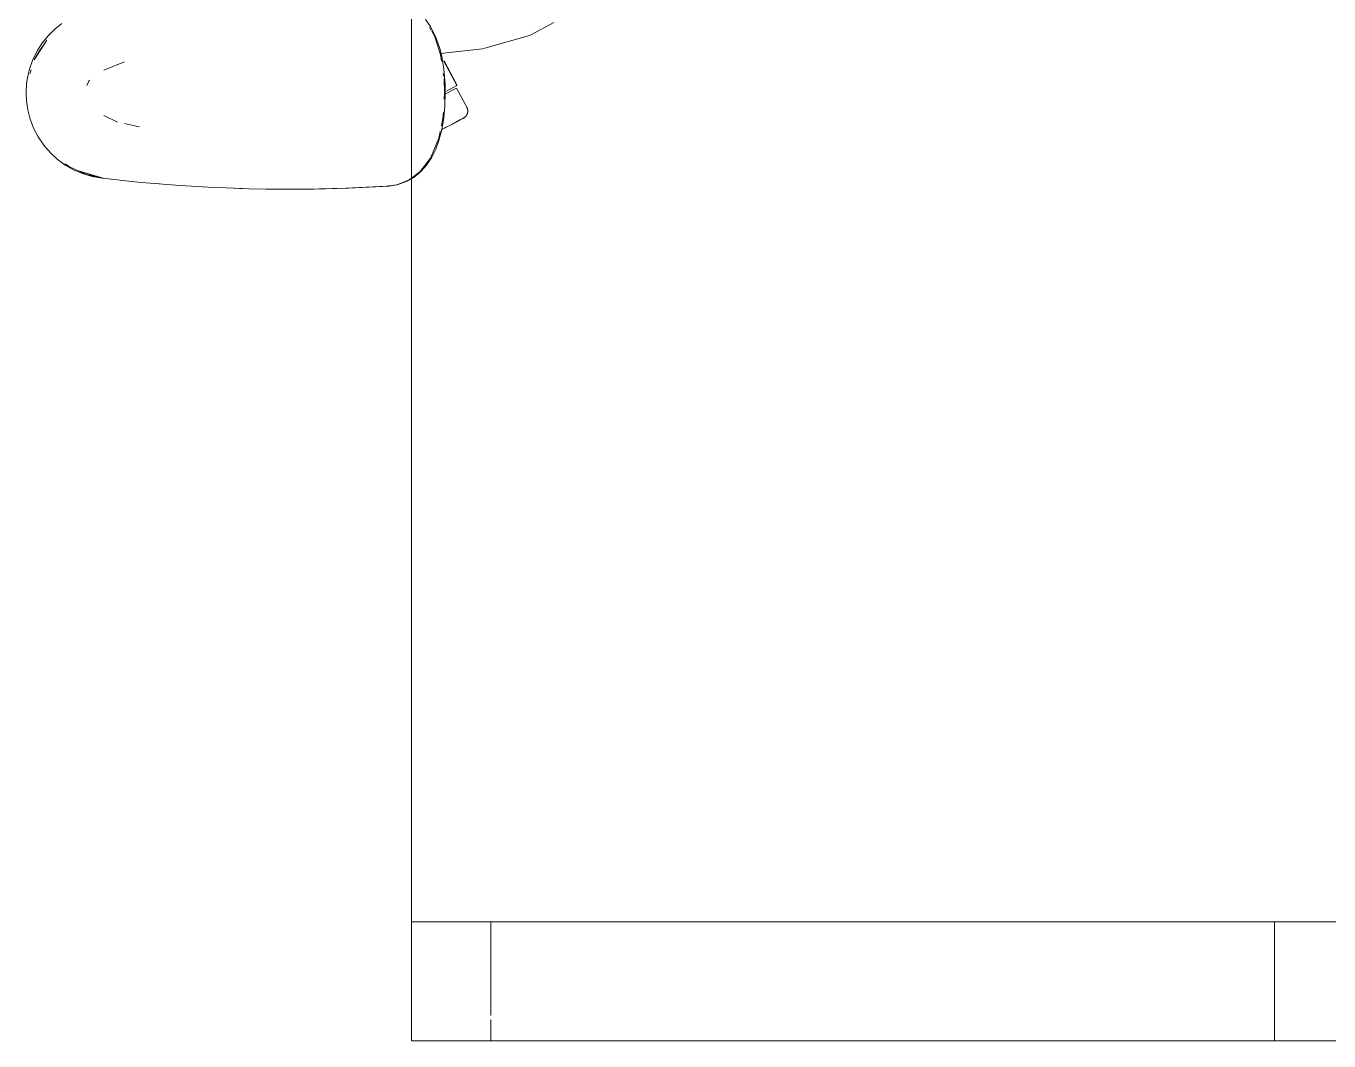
# Model space of a CAD drawing. Header units: millimetres. Extents: x 79795 to 317870, y -36033 to 97293.
# Drawn here: x 194752 to 195409, y 10676 to 11188 of the extents above; entities that cross this region are included whole.
import ezdxf

# ---------------------------------------------------------------- set-up
doc = ezdxf.new("R2010")
doc.units = ezdxf.units.MM
doc.header["$MEASUREMENT"] = 0
doc.layers.add('G-IMPT', color=8, linetype='CONTINUOUS', lineweight=9)
doc.layers.add('I-FURN', color=8, linetype='CONTINUOUS', lineweight=9)

msp = doc.modelspace()

# ---------------------------------------------------------------- linework, layer by layer
at = {"layer": 'G-IMPT'}
for p, q in [((194762.91, 11182.69), (194766.51, 11186.24)), ((194766.51, 11186.24), (194769.82, 11188.86)), ((194953.13, 11190.83), (194955.58, 11187.38)), ((194955.98, 11185.51), (194955.12, 11186.95)), ((194956.39, 11186), (194955.58, 11187.38)), ((194958.59, 11181.37), (194956.39, 11186)), ((195006.64, 11183.35), (195017.87, 11189.36)), ((194755.86, 11170.56), (194762.18, 11180.51)), ((194758.02, 11174.24), (194762.18, 11180.51)), ((194762.91, 11182.69), (194759.72, 11178.72)), ((194957.73, 11182.59), (194956.26, 11185.04)), ((194960.76, 11173.19), (194957.73, 11182.59)), ((194960.33, 11176.28), (194958.59, 11181.37)), ((194984.18, 11176.75), (195005.52, 11182.76)), ((195005.52, 11182.76), (195006.64, 11183.35)), ((194755.21, 11170.66), (194757.45, 11175.17)), ((194755.86, 11170.56), (194758.02, 11174.24)), ((194757.45, 11175.17), (194759.72, 11178.72)), ((194960.33, 11176.28), (194961.31, 11172.35)), ((194960.64, 11173.7), (194981.92, 11176.11)), ((194961.22, 11169.9), (194960.76, 11173.19)), ((194984.18, 11176.75), (194981.92, 11176.11)), ((194755.21, 11170.66), (194753.5, 11165.89)), ((194801.34, 11169.49), (194790.91, 11165.34)), ((194961.31, 11172.35), (194962.43, 11165.59)), ((194752.06, 11158.81), (194752.94, 11163.76)), ((194752.94, 11163.76), (194753.5, 11165.89)), ((194754.3, 11165.45), (194753.68, 11163.42)), ((194782.37, 11157.6), (194783.39, 11159.82)), ((194783.39, 11159.82), (194783.69, 11160.27)), ((194962.32, 11162.09), (194962.09, 11163.72)), ((194963, 11158.28), (194962.43, 11165.59)), ((194962.48, 11160.93), (194962.72, 11153.77)), ((194751.76, 11153.77), (194752.06, 11158.81)), ((194751.76, 11153.77), (194751.93, 11149.92)), ((194962.52, 11150.66), (194962.72, 11153.77)), ((194963.09, 11153.77), (194962.91, 11147.43)), ((194963, 11158.28), (194963.09, 11153.77)), ((194752.58, 11145.41), (194751.93, 11149.92)), ((194962.34, 11141.28), (194962.91, 11147.43)), ((194752.58, 11145.41), (194753.84, 11140.54)), ((194755.67, 11135.83), (194753.84, 11140.54)), ((194791.01, 11142.39), (194797.79, 11139.12)), ((194961.16, 11137.19), (194961.93, 11140.94)), ((194962.34, 11141.28), (194961.34, 11135.35)), ((194961.93, 11140.94), (194962.13, 11144.15)), ((194757.86, 11131.67), (194755.67, 11135.83)), ((194808.84, 11136.79), (194801.41, 11138.36)), ((194959.89, 11130.98), (194960.6, 11134.45)), ((194959.92, 11129.87), (194961.34, 11135.35)), ((194757.86, 11131.67), (194760.7, 11127.5)), ((194760.7, 11127.5), (194764.02, 11123.66)), ((194959.89, 11130.98), (194957.56, 11125.36)), ((194959.92, 11129.87), (194958.33, 11125.53)), ((194767.45, 11120.5), (194764.02, 11123.66)), ((194767.45, 11120.5), (194771.54, 11117.5)), ((194950.5, 11114.18), (194955.72, 11120.97)), ((194956.35, 11121.46), (194953.69, 11117.41)), ((194955.72, 11120.97), (194957.56, 11125.36)), ((194956.35, 11121.46), (194958.33, 11125.53)), ((194771.5, 11118.19), (194773.6, 11116.6)), ((194775.98, 11114.99), (194771.54, 11117.5)), ((194781.67, 11112.86), (194773.6, 11116.6)), ((194775.98, 11114.99), (194780.22, 11113.18)), ((194790.64, 11110.82), (194778.18, 11114.65)), ((194778.18, 11114.65), (194787.32, 11111.74)), ((194946.09, 11110.9), (194950.5, 11114.18)), ((194947.28, 11111.3), (194951.02, 11114.38)), ((194953.69, 11117.41), (194951.02, 11114.38)), ((194780.22, 11113.18), (194785.08, 11111.71)), ((194781.67, 11112.86), (194790.07, 11110.95)), ((194790.12, 11110.82), (194785.08, 11111.71)), ((194790.64, 11110.82), (194787.32, 11111.74)), ((194808.05, 11108.91), (194790.12, 11110.82)), ((194812.18, 11108.57), (194808.05, 11108.91)), ((194827.24, 11107.32), (194812.18, 11108.57)), ((194819.05, 11107.97), (194817.38, 11108.14)), ((194827.24, 11107.32), (194832.33, 11106.99)), ((194832.33, 11106.99), (194846.46, 11106.18)), ((194934.82, 11106.88), (194936.47, 11107.13)), ((194938.68, 11107.6), (194934.84, 11107.01)), ((194938.86, 11107.58), (194936.47, 11107.13)), ((194938.68, 11107.6), (194944.88, 11110.01)), ((194938.86, 11107.58), (194940.21, 11107.95)), ((194943.85, 11109.34), (194940.21, 11107.95)), ((194943.85, 11109.34), (194946.09, 11110.62)), ((194944.88, 11110.01), (194946.09, 11110.9)), ((194946.09, 11110.62), (194947.28, 11111.3)), ((194852.49, 11105.93), (194846.46, 11106.18)), ((194852.49, 11105.93), (194864.25, 11105.54)), ((194857.37, 11105.79), (194859.31, 11105.68)), ((194859.31, 11105.68), (194860.81, 11105.66)), ((194872.67, 11105.37), (194864.25, 11105.54)), ((194872.67, 11105.37), (194902.68, 11105.49)), ((194872.67, 11105.37), (194892.85, 11105.33)), ((194872.67, 11105.37), (194883.46, 11105.29)), ((194902.68, 11105.49), (194883.46, 11105.29)), ((194892.85, 11105.33), (194914.25, 11105.83)), ((194892.85, 11105.33), (194913.04, 11105.79)), ((194892.85, 11105.33), (194902.68, 11105.49)), ((194892.85, 11105.37), (194894.89, 11105.35)), ((194894.89, 11105.35), (194896.8, 11105.42)), ((194902.68, 11105.49), (194914.25, 11105.83)), ((194913.04, 11105.79), (194934.82, 11106.88)), ((194913.04, 11105.79), (194933.22, 11106.77)), ((194914.25, 11105.83), (194913.04, 11105.79)), ((194914.25, 11105.83), (194934.82, 11106.88)), ((194934.82, 11106.88), (194933.22, 11106.77))]:
    msp.add_line(p, q, dxfattribs=at)
at = {"layer": 'I-FURN'}
for p, q in [((194946.09, 12075.97), (194946.09, 10675.97)), ((194946.09, 10675.97), (194946.09, 12075.97)), ((194962.33, 11169.85), (194962.42, 11169.9)), ((194962.42, 11169.9), (194968.99, 11157.54)), ((194969.16, 11157.63), (194962.59, 11169.99)), ((194968.81, 11156.31), (194963.18, 11153.31)), ((194968.99, 11157.54), (194963.7, 11154.72)), ((194973.96, 11146.62), (194968.81, 11156.31)), ((194973.96, 11146.62), (194974.03, 11146.48)), ((194974.03, 11146.48), (194974.1, 11146.33)), ((194969.9, 11139.9), (194969.45, 11139.66)), ((194969.66, 11139.77), (194970.09, 11140)), ((194970.31, 11140.11), (194969.9, 11139.9)), ((194970.09, 11140), (194970.48, 11140.21)), ((194970.68, 11140.31), (194970.31, 11140.11)), ((194970.48, 11140.21), (194970.84, 11140.4)), ((194971.02, 11140.49), (194970.68, 11140.31)), ((194970.84, 11140.4), (194971.16, 11140.57)), ((194971.31, 11140.65), (194971.02, 11140.49)), ((194971.16, 11140.57), (194971.44, 11140.72)), ((194971.57, 11140.79), (194971.31, 11140.65)), ((194971.44, 11140.72), (194971.68, 11140.84)), ((194971.79, 11140.9), (194971.57, 11140.79)), ((194971.68, 11140.84), (194971.88, 11140.95)), ((194971.97, 11141), (194971.79, 11140.9)), ((194971.88, 11140.95), (194972.04, 11141.04)), ((194972.11, 11141.07), (194971.97, 11141)), ((194972.04, 11141.04), (194972.16, 11141.1)), ((194972.21, 11141.13), (194972.11, 11141.07)), ((194972.16, 11141.1), (194972.25, 11141.14)), ((194972.27, 11141.16), (194972.21, 11141.13)), ((194972.25, 11141.14), (194972.29, 11141.17)), ((194972.29, 11141.17), (194972.27, 11141.16)), ((194972.33, 11141.19), (194972.29, 11141.17)), ((194972.29, 11141.17), (194972.29, 11141.17)), ((194972.47, 11141.27), (194972.33, 11141.19)), ((194972.61, 11141.36), (194972.47, 11141.27)), ((194972.74, 11141.45), (194972.61, 11141.36)), ((194972.87, 11141.54), (194972.74, 11141.45)), ((194973, 11141.64), (194972.87, 11141.54)), ((194973.12, 11141.75), (194973, 11141.64)), ((194973.23, 11141.86), (194973.12, 11141.75)), ((194973.35, 11141.98), (194973.23, 11141.86)), ((194973.45, 11142.1), (194973.35, 11141.98)), ((194973.56, 11142.22), (194973.45, 11142.1)), ((194973.65, 11142.35), (194973.56, 11142.22)), ((194973.75, 11142.48), (194973.65, 11142.35)), ((194973.83, 11142.62), (194973.75, 11142.48)), ((194973.92, 11142.76), (194973.83, 11142.62)), ((194973.99, 11142.9), (194973.92, 11142.76)), ((194974.06, 11143.04), (194973.99, 11142.9)), ((194974.13, 11143.19), (194974.06, 11143.04)), ((194974.1, 11146.33), (194974.16, 11146.18)), ((194974.18, 11143.34), (194974.13, 11143.19)), ((194974.16, 11146.18), (194974.22, 11146.03)), ((194974.24, 11143.49), (194974.18, 11143.34)), ((194974.22, 11146.03), (194974.26, 11145.88)), ((194974.28, 11143.65), (194974.24, 11143.49)), ((194974.26, 11145.88), (194974.31, 11145.72)), ((194974.32, 11143.8), (194974.28, 11143.65)), ((194974.31, 11145.72), (194974.34, 11145.56)), ((194974.36, 11143.96), (194974.32, 11143.8)), ((194974.34, 11145.56), (194974.37, 11145.4)), ((194974.39, 11144.12), (194974.36, 11143.96)), ((194974.37, 11145.4), (194974.4, 11145.25)), ((194974.41, 11144.28), (194974.39, 11144.12)), ((194974.4, 11145.25), (194974.42, 11145.09)), ((194974.42, 11144.44), (194974.41, 11144.28)), ((194974.42, 11145.09), (194974.43, 11144.92)), ((194974.43, 11144.6), (194974.42, 11144.44)), ((194974.43, 11144.92), (194974.43, 11144.76)), ((194974.43, 11144.76), (194974.43, 11144.6)), ((194961.12, 11135.23), (194961.95, 11135.67)), ((194961.95, 11135.67), (194962.75, 11136.1)), ((194962.75, 11136.1), (194963.53, 11136.51)), ((194963.53, 11136.51), (194964.28, 11136.91)), ((194964.28, 11136.91), (194965, 11137.29)), ((194965, 11137.29), (194965.69, 11137.66)), ((194965.69, 11137.66), (194966.36, 11138.01)), ((194966.36, 11138.01), (194966.99, 11138.35)), ((194966.99, 11138.35), (194967.59, 11138.67)), ((194967.9, 11138.84), (194967.32, 11138.52)), ((194967.59, 11138.67), (194968.16, 11138.97)), ((194968.45, 11139.13), (194967.9, 11138.84)), ((194968.16, 11138.97), (194968.7, 11139.26)), ((194968.97, 11139.4), (194968.45, 11139.13)), ((194968.7, 11139.26), (194969.2, 11139.52)), ((194969.45, 11139.66), (194968.97, 11139.4)), ((194969.2, 11139.52), (194969.66, 11139.77)), ((194946.09, 10735.97), (195381.09, 10735.97)), ((194985.57, 10735.97), (194946.09, 10735.97)), ((194946.09, 10735.97), (194946.09, 10675.97)), ((194946.09, 10675.97), (194946.09, 10735.97)), ((196506.09, 10735.97), (194986.09, 10735.97)), ((194986.09, 10688.87), (194986.09, 10735.97)), ((194986.09, 10688.87), (194986.09, 10735.97)), ((195381.09, 10735.97), (195511.09, 10735.97)), ((195381.09, 10675.97), (195381.09, 10735.97)), ((195381.09, 10675.97), (195381.09, 10735.97)), ((194986.09, 10675.97), (194986.09, 10686.55)), ((194986.09, 10675.97), (194986.09, 10686.55)), ((194946.09, 10675.97), (195746.09, 10675.97)), ((195746.09, 10675.97), (194946.09, 10675.97)), ((194946.09, 10675.97), (194986.09, 10675.97)), ((195381.09, 10675.97), (194946.09, 10675.97)), ((194986.09, 10675.97), (196506.09, 10675.97)), ((195511.09, 10675.97), (195381.09, 10675.97))]:
    msp.add_line(p, q, dxfattribs=at)

doc.saveas('drawing.dxf')
